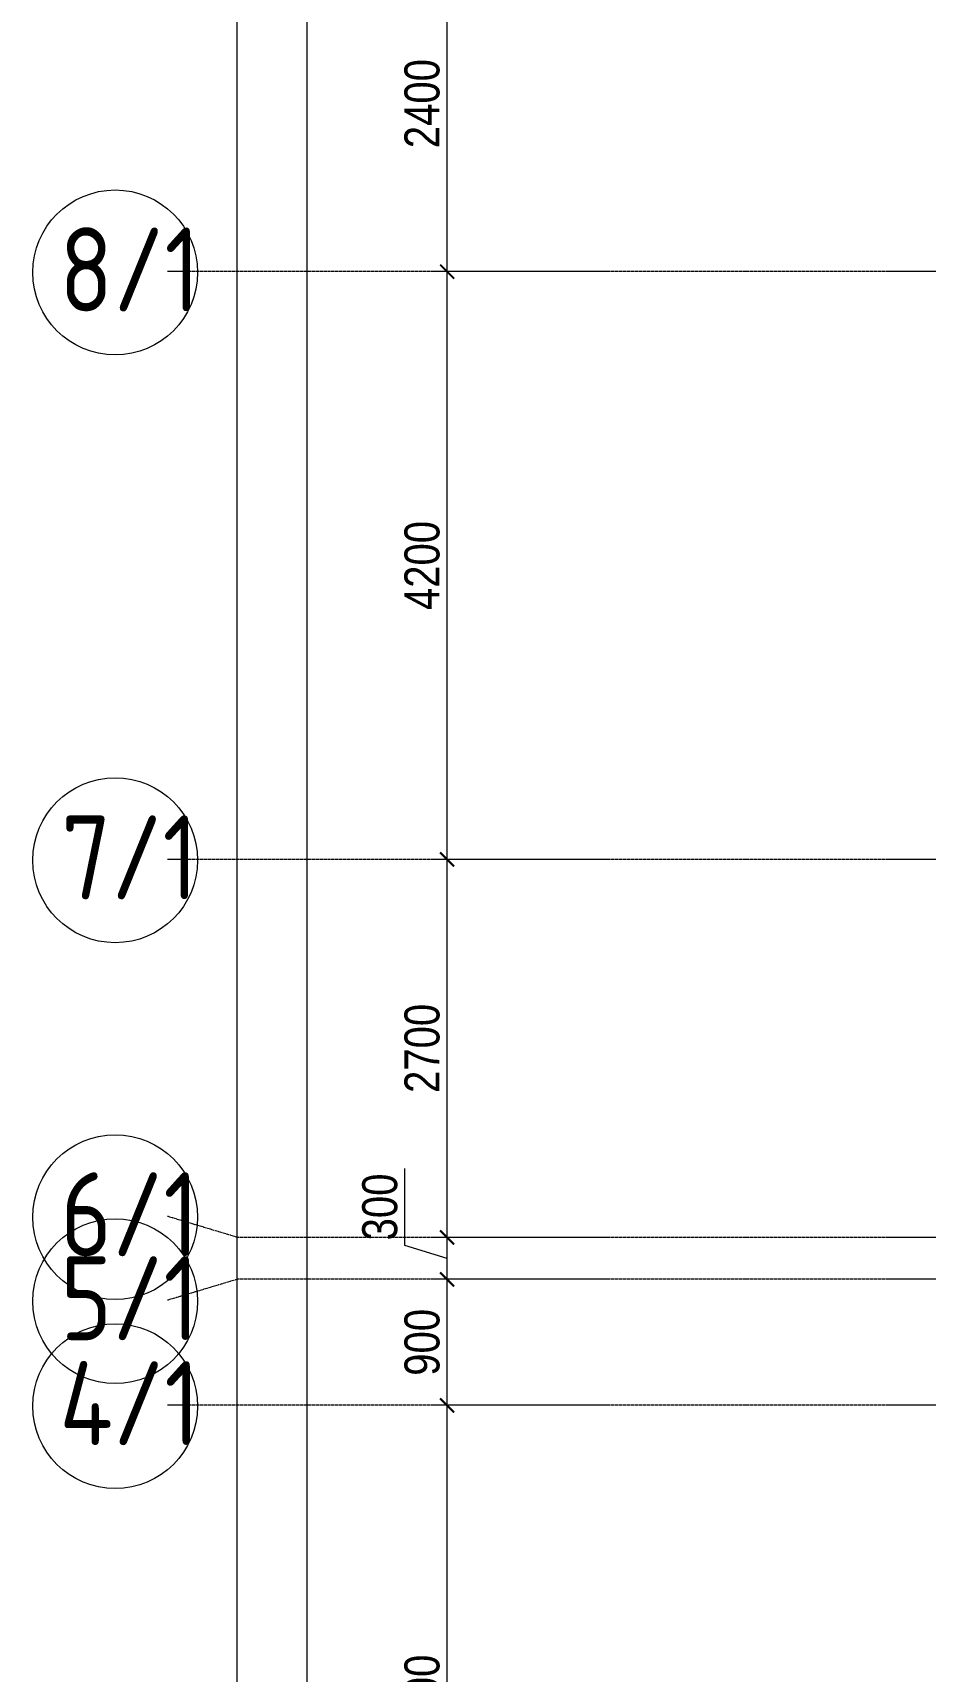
# Model space of a CAD drawing. Header units: millimetres. Extents: x -231292 to 573618, y -153144 to 564035.
# Drawn here: x 1966 to 8347, y 36830 to 48536 of the extents above; entities that cross this region are included whole.
import ezdxf
from ezdxf.enums import TextEntityAlignment as Align

# ---------------------------------------------------------------- set-up
doc = ezdxf.new("R2010")
doc.units = ezdxf.units.MM
doc.linetypes.add('CENTER2', pattern=[28.575, 19.05, -3.175, 3.175, -3.175])
doc.layers.get('0').update_dxf_attribs({"color": 250})
doc.layers.get('Defpoints').update_dxf_attribs({"color": 250})
doc.layers.add('РД_Оси_100', color=250, linetype='Continuous', lineweight=0)
doc.layers.add('РД_Оси_размер', color=250, linetype='Continuous', lineweight=0)
doc.styles.add('style1', font='ARIALN.TTF')
doc.styles.add('ккк', font='isocpeur.ttf', dxfattribs={"width": 0.85, "oblique": 15})
doc.dimstyles.new('Dim100_ареал', dxfattribs={"dimscale": 100, "dimtxt": 2.5, "dimasz": 1, "dimexe": 1, "dimexo": 1, "dimgap": 0.5, "dimtad": 1, "dimzin": 12, "dimdsep": 46, "dimtxsty": 'style1', "dimblk": 'ARCHTICK', "dimcen": 1, "dimdle": 1, "dimclrd": 256, "dimclre": 256, "dimaunit": 1, "dimadec": 0, "dimazin": 3, "dimtfac": 1, "dimtmove": 1, "dimatfit": 3, "dimldrblk": 'OPEN30', "dimfxl": 2, "dimfxlon": 1, "dimtolj": 1, "dimtzin": 0, "dimlwd": 9, "dimlwe": 9, "dimarcsym": 0})

# ---------------------------------------------------------------- blocks, each defined once
blk = doc.blocks.new('A-iden')
at = {"linetype": 'Continuous', "lineweight": 5}
blk.add_circle((-0.73, -4.06), 5.89, dxfattribs=at)
at = {"color": 0, "linetype": 'Continuous', "lineweight": 20, "style": 'ккк', "width": 0.85}
blk.add_attdef('ID', text='', height=6, dxfattribs=at).set_placement((0.31, -3.85), align=Align.MIDDLE_CENTER)
blk = doc.blocks.new('_ArchTick')
at = {"color": 0, "linetype": 'ByBlock', "const_width": 0.15}
blk.add_lwpolyline([(-0.5, -0.5), (0.5, 0.5)], dxfattribs=at)
blk = doc.blocks.new('*D1564')
at = {"layer": 'Defpoints', "color": 0, "transparency": 16777216}
for p in [(-5455, 134700), (-2955, 134700), (-2955, 0)]:
    blk.add_point(p, dxfattribs=at)
at = {"layer": 'РД_Оси_размер', "lineweight": 9, "transparency": 16777216}
for p, q in [((-5455, -100), (-5455, 134800)), ((-5255, 134700), (-5555, 134700)), ((-5255, 0), (-5555, 0))]:
    blk.add_line(p, q, dxfattribs=at)
at = {"layer": 'РД_Оси_размер', "lineweight": 9, "transparency": 16777216, "xscale": 100, "yscale": 100, "zscale": 100}
for p, rotation in [((-5455, 134700), 90), ((-5455, 0), 270)]:
    blk.add_blockref('_ArchTick', p, dxfattribs=dict(at, rotation=rotation))
at = {"layer": 'РД_Оси_размер', "color": 0, "transparency": 16777216, "insert": (-5633, 67350), "char_height": 250, "attachment_point": 5, "rotation": 90, "style": 'style1'}
blk.add_mtext('\\A1;134700', dxfattribs=at)
blk = doc.blocks.new('_Open30')
at = {"color": 0, "linetype": 'ByBlock', "lineweight": -2}
for p, q in [((-1, 0.27), (0, 0)), ((0, 0), (-1, -0.27)), ((0, 0), (-1, 0))]:
    blk.add_line(p, q, dxfattribs=at)
blk = doc.blocks.new('*D1565')
at = {"layer": 'Defpoints', "color": 0, "transparency": 16777216}
for p in [(-3955, 25500), (-2955, 25500), (-2955, 21300)]:
    blk.add_point(p, dxfattribs=at)
at = {"layer": 'РД_Оси_размер', "lineweight": 9, "transparency": 16777216}
for p, q in [((-3955, 21200), (-3955, 25600)), ((-3755, 25500), (-4055, 25500)), ((-3755, 21300), (-4055, 21300))]:
    blk.add_line(p, q, dxfattribs=at)
at = {"layer": 'РД_Оси_размер', "lineweight": 9, "transparency": 16777216, "xscale": 100, "yscale": 100, "zscale": 100}
for p, rotation in [((-3955, 25500), 90), ((-3955, 21300), 270)]:
    blk.add_blockref('_ArchTick', p, dxfattribs=dict(at, rotation=rotation))
at = {"layer": 'РД_Оси_размер', "color": 0, "transparency": 16777216, "insert": (-4133, 23400), "char_height": 250, "attachment_point": 5, "rotation": 90, "style": 'style1'}
blk.add_mtext('\\A1;4200', dxfattribs=at)
blk = doc.blocks.new('*D1566')
at = {"layer": 'Defpoints', "color": 0, "transparency": 16777216}
for p in [(-3955, 26400), (-2955, 26400), (-2955, 25500)]:
    blk.add_point(p, dxfattribs=at)
at = {"layer": 'РД_Оси_размер', "lineweight": 9, "transparency": 16777216}
for p, q in [((-3955, 25400), (-3955, 26500)), ((-3755, 26400), (-4055, 26400)), ((-3755, 25500), (-4055, 25500))]:
    blk.add_line(p, q, dxfattribs=at)
at = {"layer": 'РД_Оси_размер', "lineweight": 9, "transparency": 16777216, "xscale": 100, "yscale": 100, "zscale": 100}
for p, rotation in [((-3955, 26400), 90), ((-3955, 25500), 270)]:
    blk.add_blockref('_ArchTick', p, dxfattribs=dict(at, rotation=rotation))
at = {"layer": 'РД_Оси_размер', "color": 0, "transparency": 16777216, "insert": (-4133, 25950), "char_height": 250, "attachment_point": 5, "rotation": 90, "style": 'style1'}
blk.add_mtext('\\A1;900', dxfattribs=at)
blk = doc.blocks.new('*D1567')
at = {"layer": 'Defpoints', "color": 0, "transparency": 16777216}
for p in [(-3955, 26700), (-2955, 26700), (-2955, 26400)]:
    blk.add_point(p, dxfattribs=at)
at = {"layer": 'РД_Оси_размер', "lineweight": 9, "transparency": 16777216}
for p, q in [((-4258, 26641), (-4258, 27193)), ((-3755, 26700), (-4055, 26700)), ((-3955, 26300), (-3955, 26800)), ((-3955, 26550), (-4258, 26641)), ((-3755, 26400), (-4055, 26400))]:
    blk.add_line(p, q, dxfattribs=at)
at = {"layer": 'РД_Оси_размер', "lineweight": 9, "transparency": 16777216, "xscale": 100, "yscale": 100, "zscale": 100}
for p, rotation in [((-3955, 26700), 90), ((-3955, 26400), 270)]:
    blk.add_blockref('_ArchTick', p, dxfattribs=dict(at, rotation=rotation))
at = {"layer": 'РД_Оси_размер', "color": 0, "transparency": 16777216, "insert": (-4435, 26917), "char_height": 250, "attachment_point": 5, "rotation": 90, "style": 'style1'}
blk.add_mtext('\\A1;300', dxfattribs=at)
blk = doc.blocks.new('*D1568')
at = {"layer": 'Defpoints', "color": 0, "transparency": 16777216}
for p in [(-3955, 29400), (-2955, 29400), (-2955, 26700)]:
    blk.add_point(p, dxfattribs=at)
at = {"layer": 'РД_Оси_размер', "lineweight": 9, "transparency": 16777216}
for p, q in [((-3955, 26600), (-3955, 29500)), ((-3755, 29400), (-4055, 29400)), ((-3755, 26700), (-4055, 26700))]:
    blk.add_line(p, q, dxfattribs=at)
at = {"layer": 'РД_Оси_размер', "lineweight": 9, "transparency": 16777216, "xscale": 100, "yscale": 100, "zscale": 100}
for p, rotation in [((-3955, 29400), 90), ((-3955, 26700), 270)]:
    blk.add_blockref('_ArchTick', p, dxfattribs=dict(at, rotation=rotation))
at = {"layer": 'РД_Оси_размер', "color": 0, "transparency": 16777216, "insert": (-4133, 28050), "char_height": 250, "attachment_point": 5, "rotation": 90, "style": 'style1'}
blk.add_mtext('\\A1;2700', dxfattribs=at)
blk = doc.blocks.new('*D1569')
at = {"layer": 'Defpoints', "color": 0, "transparency": 16777216}
for p in [(-3955, 33600), (-2955, 33600), (-2955, 29400)]:
    blk.add_point(p, dxfattribs=at)
at = {"layer": 'РД_Оси_размер', "lineweight": 9, "transparency": 16777216}
for p, q in [((-3755, 33600), (-4055, 33600)), ((-3955, 29300), (-3955, 33700)), ((-3755, 29400), (-4055, 29400))]:
    blk.add_line(p, q, dxfattribs=at)
at = {"layer": 'РД_Оси_размер', "lineweight": 9, "transparency": 16777216, "xscale": 100, "yscale": 100, "zscale": 100}
for p, rotation in [((-3955, 33600), 90), ((-3955, 29400), 270)]:
    blk.add_blockref('_ArchTick', p, dxfattribs=dict(at, rotation=rotation))
at = {"layer": 'РД_Оси_размер', "color": 0, "transparency": 16777216, "insert": (-4133, 31500), "char_height": 250, "attachment_point": 5, "rotation": 90, "style": 'style1'}
blk.add_mtext('\\A1;4200', dxfattribs=at)
blk = doc.blocks.new('*D1570')
at = {"layer": 'Defpoints', "color": 0, "transparency": 16777216}
for p in [(-3955, 36000), (-2955, 36000), (-2955, 33600)]:
    blk.add_point(p, dxfattribs=at)
at = {"layer": 'РД_Оси_размер', "lineweight": 9, "transparency": 16777216}
for p, q in [((-3955, 33500), (-3955, 36100)), ((-3755, 36000), (-4055, 36000)), ((-3755, 33600), (-4055, 33600))]:
    blk.add_line(p, q, dxfattribs=at)
at = {"layer": 'РД_Оси_размер', "lineweight": 9, "transparency": 16777216, "xscale": 100, "yscale": 100, "zscale": 100}
for p, rotation in [((-3955, 36000), 90), ((-3955, 33600), 270)]:
    blk.add_blockref('_ArchTick', p, dxfattribs=dict(at, rotation=rotation))
at = {"layer": 'РД_Оси_размер', "color": 0, "transparency": 16777216, "insert": (-4133, 34800), "char_height": 250, "attachment_point": 5, "rotation": 90, "style": 'style1'}
blk.add_mtext('\\A1;2400', dxfattribs=at)
blk = doc.blocks.new('*D1608')
at = {"layer": 'Defpoints', "color": 0, "transparency": 16777216}
for p in [(-4955, 63900), (-2955, 63900), (-2955, 13500)]:
    blk.add_point(p, dxfattribs=at)
at = {"layer": 'РД_Оси_размер', "lineweight": 9, "transparency": 16777216}
for p, q in [((-4955, 13400), (-4955, 64000)), ((-4755, 63900), (-5055, 63900)), ((-4755, 13500), (-5055, 13500))]:
    blk.add_line(p, q, dxfattribs=at)
at = {"layer": 'РД_Оси_размер', "lineweight": 9, "transparency": 16777216, "xscale": 100, "yscale": 100, "zscale": 100}
for p, rotation in [((-4955, 63900), 90), ((-4955, 13500), 270)]:
    blk.add_blockref('_ArchTick', p, dxfattribs=dict(at, rotation=rotation))
at = {"layer": 'РД_Оси_размер', "color": 0, "transparency": 16777216, "insert": (-5133, 38700), "char_height": 250, "attachment_point": 5, "rotation": 90, "style": 'style1'}
blk.add_mtext('\\A1;50400', dxfattribs=at)
blk = doc.blocks.new('СОШ_2200_АР_ОСИ_М100_28.05.24')
at = {"layer": 'РД_Оси_100', "linetype": 'CENTER2'}
for p, q in [((29555, 33600), (-5954.958, 33600)), ((29555, 29400), (-5954.958, 29400))]:
    blk.add_line(p, q, dxfattribs=at)
for points in [[(29555, 26700), (-5454.958, 26700), (-5954.958, 26850)], [(29555, 26400), (-5454.958, 26400), (-5954.958, 26250)], [(29555, 25500), (-5954.958, 25500)]]:
    blk.add_lwpolyline(points, dxfattribs=at)
at = {"layer": 'РД_Оси_100', "color": 0, "xscale": 100, "yscale": 100, "zscale": 100}
for p, values in [((-6254.958, 34000), {'ID': '8/1'}), ((-6254.958, 29800), {'ID': '7/1'}), ((-6254.958, 27250), {'ID': '6/1'}), ((-6254.957, 26650), {'ID': '5/1'}), ((-6254.958, 25900), {'ID': '4/1'})]:
    blk.add_blockref('A-iden', p, dxfattribs=at).add_auto_attribs(values)
at = {"layer": 'РД_Оси_размер'}
for base, p1, p2, picture, middle in [((-5454.958, 134700), (-2954.958, 0), (-2954.958, 134700), '*D1564', (-5632.601, 67350)), ((-4954.958, 63900), (-2954.958, 13500), (-2954.958, 63900), '*D1608', (-5132.601, 38700)), ((-3954.958, 36000), (-2954.958, 33600), (-2954.958, 36000), '*D1570', (-4132.601, 34800)), ((-3954.958, 33600), (-2954.958, 29400), (-2954.958, 33600), '*D1569', (-4132.601, 31500)), ((-3954.958, 29400), (-2954.958, 26700), (-2954.958, 29400), '*D1568', (-4132.601, 28050)), ((-3954.958, 26700), (-2954.958, 26400), (-2954.958, 26700), '*D1567', (-4435.244, 26690.793)), ((-3954.958, 26400), (-2954.958, 25500), (-2954.958, 26400), '*D1566', (-4132.601, 25950)), ((-3954.958, 25500), (-2954.958, 21300), (-2954.958, 25500), '*D1565', (-4132.601, 23400))]:
    dim = blk.add_linear_dim(base=base, p1=p1, p2=p2, angle=90, dimstyle='Dim100_ареал', dxfattribs=at)
    dim.commit()
    dim.dimension.update_dxf_attribs({"geometry": picture, "text_midpoint": middle})

msp = doc.modelspace()

# ---------------------------------------------------------------- block references
at = {"layer": 'РД_Оси_100'}
msp.add_blockref('СОШ_2200_АР_ОСИ_М100_28.05.24', (8883.403, 13229.686), dxfattribs=at)

doc.saveas('drawing.dxf')
